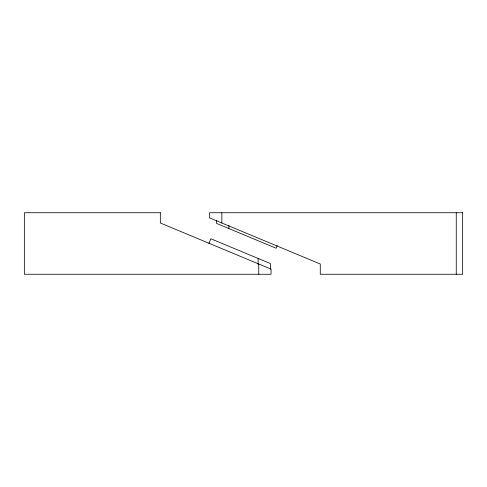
<?xml version="1.0" encoding="UTF-8"?>
<svg xmlns="http://www.w3.org/2000/svg" width="487" height="487" viewBox="0 0 487 487"><rect width="100%" height="100%" fill="white"/><g stroke="black" fill="none" stroke-linecap="round" stroke-linejoin="round"><path stroke-width="0.73" d="M208.905 243.5L210.877 238.77L270.425 263.577L270.425 269.274M277.249 245.527L276.123 248.23L216.575 223.423L216.575 220.574M456.258 212.74L456.258 274.26M258.761 264.009L258.761 274.26M258.116 258.451L258.116 264.471M228.884 225.536L228.884 228.549M221.847 212.74L221.847 222.991M160.333 212.74L24.35 212.74L24.35 274.26L271.064 274.26L271.064 269.134L160.333 222.991L160.333 212.74M462.65 212.74L209.544 212.74L209.544 217.866L320.276 264.009L320.276 274.26L462.65 274.26L462.65 212.74"/></g></svg>
